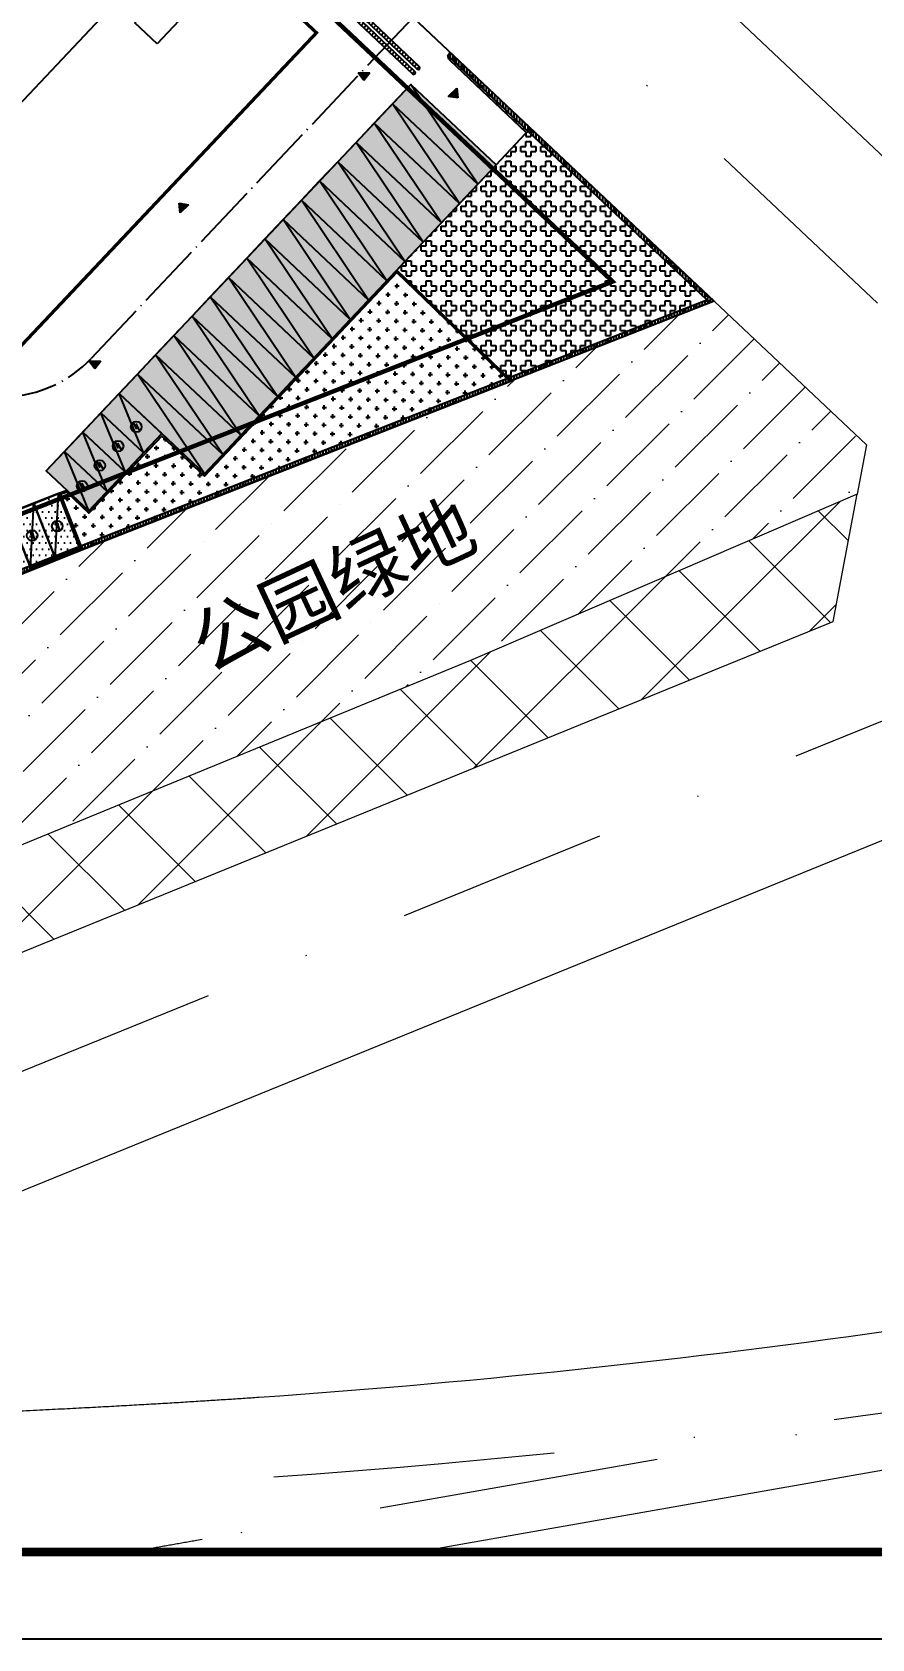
# Model space of a CAD drawing. Header units: millimetres. Extents: x 684742 to 685648, y 2544795 to 2545581.
# Drawn here: x 685404.8 to 685480.7, y 2545150.1 to 2545295.4 of the extents above; entities that cross this region are included whole.
import ezdxf

# ---------------------------------------------------------------- set-up
doc = ezdxf.new("R2010")
doc.units = ezdxf.units.MM
for name, pattern in [('DASHDOT', [25.399999999999995, 12.7, -6.349999999999997, 0, -6.349999999999997]), ('DASHED', [0.75, 0.5, -0.25]), ('DOTE', [2.4200000000000004, 2, -0.2, 0.02, -0.2])]:
    doc.linetypes.add(name, pattern=pattern)
for name, color, linetype in [('00用地界线', 1, 'Continuous'), ('1绿地填充', 116, 'Continuous'), ('A-DIM-SYMB', 3, 'Continuous'), ('a08', 252, 'Continuous'), ('cdz', 241, 'Continuous'), ('k-绿地填充', 118, 'Continuous'), ('PLAN_道路', 40, 'Continuous'), ('PLAN_附属建筑', 160, 'Continuous'), ('PUB_TITLE', 4, 'Continuous'), ('建筑', 4, 'Continuous'), ('建筑物', 4, 'Continuous'), ('车位', 8, 'Continuous'), ('道路中心线', 1, 'DOTE')]:
    doc.layers.add(name, color=color, linetype=linetype)
for name, color, linetype, lineweight in [('JT-道路中线', 7, 'DASHDOT', 5), ('JT-道路名称-BZ', 7, 'Continuous', 5), ('JT-道路红线', 7, 'Continuous', 5), ('YD-G1-TC', 90, 'Continuous', 5)]:
    doc.layers.add(name, color=color, linetype=linetype, lineweight=lineweight)
doc.layers.add('YD-E1-TC', color=141, linetype='Continuous', lineweight=5, true_color=0xb3ecff)
doc.styles.get("Standard").update_dxf_attribs({"font": ''})
doc.styles.get('Standard').set_extended_font_data('SimSun')
pattern_1 = [(358.83492, (0, 0), (0.8097252841745103, 0.7774465185261997), [0.396875, -1.190625]), (88.83492, (0.1943616296315499, -0.2024313210436276), (-0.7774465185261997, 0.8097252841745103), [0.396875, -1.190625])]
pattern_2 = [(90, (0, 0), (-1.799999999999999, 1e-16), [0.45, -1.349999999999999]), (0, (0, 0.45), (0, 1.799999999999999), [0.45, -1.349999999999999]), (90, (0.45, 0.45), (-1.799999999999999, 1e-16), [0.45, -1.349999999999999]), (0, (0.45, 0.9), (0, 1.799999999999999), [0.45, -1.349999999999999]), (270, (0.9, 0.9), (1.799999999999999, -3e-16), [0.45, -1.349999999999999]), (0, (0.9, 0.45), (0, 1.799999999999999), [0.45, -1.349999999999999]), (270, (1.349999999999999, 0.45), (1.799999999999999, -3e-16), [0.45, -1.349999999999999]), (0, (0.9, 0), (0, 1.799999999999999), [0.45, -1.349999999999999]), (270, (0.9, 0), (1.799999999999999, -3e-16), [0.45, -1.349999999999999]), (0, (0.45, -0.45), (0, 1.799999999999999), [0.45, -1.349999999999999]), (270, (0.45, 0), (1.799999999999999, -3e-16), [0.45, -1.349999999999999]), (0, (0, 0), (0, 1.799999999999999), [0.45, -1.349999999999999])]

# ---------------------------------------------------------------- blocks, each defined once
blk = doc.blocks.new('43TGTRHFD')
at = {"layer": '车位'}
blk.add_lwpolyline([(685418.3541003148, 2545245.024849435), (685420.7541003148, 2545245.024849435), (685420.7541003148, 2545239.724849435), (685418.3541003148, 2545239.724849435)], close=True, dxfattribs=at)
blk.add_lwpolyline([(685418.3541003148, 2545239.724849435), (685420.7541003148, 2545245.024849435)], dxfattribs=at)
blk = doc.blocks.new('45TGHHSAAAA')
at = {"layer": '车位'}
blk.add_lwpolyline([(685411.3296093025, 2545247.393784723), (685413.7296247493, 2545247.393781016), (685413.7296083753, 2545236.793781016), (685411.3296083754, 2545236.793781016)], close=True, dxfattribs=at)
blk.add_lwpolyline([(685411.3296083754, 2545236.793781016), (685413.7296247493, 2545247.393781016)], dxfattribs=at)
blk = doc.blocks.new('111111')
at = {"layer": 'A-DIM-SYMB'}
h = blk.add_hatch(color=256, dxfattribs=at)
h.dxf.hatch_style = 1
h.paths.add_polyline_path([(691370.3767364135, 2579484.485152308), (691370.9326405585, 2579485.216934941), (691369.8208322685, 2579485.216934941)])
for p, q in [((691369.8208322685, 2579485.216934941), (691370.9326405585, 2579485.216934941)), ((691370.3767364135, 2579484.485152308), (691369.8208322685, 2579485.216934941)), ((691370.9326405585, 2579485.216934941), (691370.3767364135, 2579484.485152308))]:
    blk.add_line(p, q, dxfattribs=at)
blk = doc.blocks.new('图框')
at = {"layer": 'PUB_TITLE', "color": 14}
blk.add_lwpolyline([(-2490.044297367334, -114030.9652820825), (123659.9557027221, -114030.9652820825), (123659.9683176279, -24930.96528208256), (-2490.044297367334, -24930.96528208256)], close=True, dxfattribs=at)
at = {"layer": 'PUB_TITLE', "color": 14, "const_width": 235.9666194733357}
blk.add_lwpolyline([(3409.121189415455, -111671.2990871668), (121298.9680815041, -111671.2990871668), (121298.9680815041, -27290.96528196335), (3409.121189415455, -27290.96528196335)], close=True, dxfattribs=at)
blk = doc.blocks.new('A$C5D0344E3')
at = {"layer": 'cdz'}
blk.add_lwpolyline([(0.103971028351225, 0.7179534337483346), (-0.1888859177706763, -0.1450643292628229), (0.1605247310362756, 0.0883605056442321), (-0.015260697924532, -0.6983710401691497), (0.3036098328884691, 0.2931523937731981), (-0.0152079709805548, 0.1212931093759835)], close=True, dxfattribs=at)
blk.add_circle((0, 0), 0.800139897205207, dxfattribs=at)
blk = doc.blocks.new('jsd')
at = {"layer": 'a08', "ltscale": 0.001}
h = blk.add_hatch(dxfattribs=at)
h.set_pattern_fill('ANSI31', color=256, scale=0.2, angle=10.52814650395861)
h.set_pattern_definition([(55.52814650395862, (1014318.670970643, 5162083.272787055), (-0.2617483766042662, 0.1797054182406063), [])])
edge = h.paths.add_edge_path()
edge.add_arc((684629.7638738528, 2546811.16536671), 0.1499999995230897, 54.47195223341406, 234.471952233414)
edge.add_line((684629.6767086406, 2546811.043292037), (684636.3032387791, 2546806.309626636))
edge.add_arc((684636.3904039908, 2546806.431701309), 0.1500000002978209, -125.5280473029456, 54.47195257480839)
edge.add_line((684636.4775692025, 2546806.553775982), (684629.8508504888, 2546811.287575811))
edge.add_line((684629.8508504888, 2546811.287575811), (684629.8510390649, 2546811.287441382))
h = blk.add_hatch(dxfattribs=at)
h.set_pattern_fill('ANSI31', color=256, scale=0.2, angle=10.52814650395861)
h.set_pattern_definition([(55.52814650395862, (1014319.018534363, 5162083.759568666), (-0.2617483766042662, 0.1797054182406063), [])])
edge = h.paths.add_edge_path()
edge.add_arc((684630.1114375731, 2546811.652148321), 0.1499999995230897, 54.47195223341406, 234.471952233414)
edge.add_line((684630.024272361, 2546811.530073649), (684636.6508024994, 2546806.796408247))
edge.add_arc((684636.737967711, 2546806.918482921), 0.1500000002978209, -125.5280473029456, 54.47195257480839)
edge.add_line((684636.8251329229, 2546807.040557594), (684630.1984142091, 2546811.774357423))
edge.add_line((684630.1984142093, 2546811.774357423), (684630.1986027855, 2546811.774222994))
for points in [[(684629.851039065, 2546811.287441381, 0.9999999999999998), (684629.6767086406, 2546811.043292037), (684636.3032387791, 2546806.309626636, 0.9999999999999996), (684636.4775692025, 2546806.553775982), (684629.8508504888, 2546811.287575811)], [(684630.1986027854, 2546811.774222994, 0.9999999999999998), (684630.024272361, 2546811.530073649), (684636.6508024994, 2546806.796408247, 0.9999999999999996), (684636.8251329229, 2546807.040557594), (684630.1984142093, 2546811.774357423)]]:
    blk.add_lwpolyline(points, format="xyb", close=True, dxfattribs=at)

msp = doc.modelspace()

# ---------------------------------------------------------------- hatches: boundary and pattern name
h = msp.add_hatch()
h.set_pattern_fill('普通砖', color=256, scale=0.1, angle=45, style=0)
h.set_pattern_definition([(90, (-0.1269067913995533, 0.1268113925357852), (-0.2500001000000001, 0), [])])
h.paths.add_polyline_path([(685373.6949587961, 2545234.072936358), (685397.5995945629, 2545244.372779421), (685465.7972362621, 2545271.185301725), (685442.4454328202, 2545293.209519455), (685442.608395862, 2545293.54942408), (685466.4557831414, 2545271.057797211), (685397.7422358751, 2545244.041712712), (685373.8397831413, 2545233.743797211), (685356.6647831413, 2545225.205797211), (685354.3927831413, 2545224.112797211), (685349.9747831413, 2545222.001797211), (685346.8580269015, 2545220.5278777), (685266.8127831413, 2545296.148797211), (685263.2447831412, 2545299.328797211), (685345.1397831412, 2545385.476797211), (685352.5035416083, 2545378.711855925), (685352.2569191857, 2545378.449568854), (685345.1483208832, 2545384.962937867), (685263.7630794973, 2545299.350281929), (685267.0548498086, 2545296.416473187), (685346.988193391, 2545220.844731465), (685349.816776948, 2545222.334063461), (685354.2371338718, 2545224.436892234), (685356.505787734, 2545225.528249239), (685373.6949587961, 2545234.072936358), (685397.5995945629, 2545244.372779421)])
h = msp.add_hatch()
h.set_pattern_fill('人字形人行道砖', color=256, scale=0.15, style=0)
h.set_pattern_definition([(0, (0, 0), (0.199995, 0.199995), [0.359991, -0.239994, 0.159996, -0.039999]), (0, (0, 0.159996), (0.199995, 0.199995), [0.359991, -0.039999, 0.159996, -0.239994]), (90, (0, 0), (-0.199995, -0.199995), [0.159996, -0.039999, 0.359991, -0.239994]), (90, (0.159996, -0.039999), (0.199995, 0.199995), [-0.239994, 0.359991, -0.039999, 0.159996])])
h.paths.add_polyline_path([(685409.1628928225, 2545248.724596058), (685407.223752102, 2545253.657114001), (685408.0082165783, 2545253.947776619), (685409.972465318, 2545252.09518946), (685416.5592800473, 2545259.079013394), (685420.4149397851, 2545255.442541576), (685437.7802637579, 2545273.8545313), (685448.0048589507, 2545263.995103705), (685447.8513482828, 2545263.934753435), (685437.7853217082, 2545273.641275632), (685420.4211431321, 2545255.230500341), (685416.5654833941, 2545258.866972158), (685409.9786685891, 2545251.883148145), (685407.97302897, 2545253.774773237), (685407.419326812, 2545253.569613509), (685409.3024923869, 2545248.779477399)])
at = {"layer": '1绿地填充', "linetype": 'Continuous'}
h = msp.add_hatch(dxfattribs=at)
h.set_pattern_fill('CROSS', color=256, scale=0.5, angle=-1.165079999999999)
h.set_pattern_definition(pattern_1)
edge = h.paths.add_edge_path()
edge.add_line((685449.882119613, 2545286.685437174), (685449.5051987445, 2545286.286513573))
edge.add_line((685449.5051987445, 2545286.286513573), (685442.6008697597, 2545292.812270488))
edge.add_arc((685442.9442531836, 2545293.175709375), 0.5000000000730586, 136.6753279006203, 226.6252813857583, ccw=False)
edge.add_line((685442.5805144986, 2545293.518775213), (685442.6096127207, 2545293.549626868))
edge.add_line((685442.6096127207, 2545293.549626868), (685449.882119613, 2545286.685437174))
h = msp.add_hatch(dxfattribs=at)
h.set_pattern_fill('十字花纹', color=256, scale=0.3)
h.set_pattern_definition(pattern_2)
h.paths.add_polyline_path([(685446.7622061131, 2545283.377845152), (685421.238288648, 2545256.31551641), (685420.414936472, 2545255.442538063), (685416.5592800471, 2545259.079013394), (685409.9724626387, 2545252.095186619), (685406.1167563949, 2545255.73170639), (685439.0509499937, 2545290.650739758)])
h = msp.add_hatch(dxfattribs=at)
h.set_pattern_fill('十字花纹', color=256, scale=0.3)
h.set_pattern_definition(pattern_2)
h.paths.add_polyline_path([(685446.7622094268, 2545283.377848665), (685449.8838732973, 2545286.687665583), (685466.4512421988, 2545271.063526758), (685448.1391714519, 2545263.865588124), (685437.7802637578, 2545273.8545313)])
h = msp.add_hatch(dxfattribs=at)
h.set_pattern_fill('CROSS', color=256, scale=0.5, angle=-1.165079999999999)
h.set_pattern_definition(pattern_1)
h.paths.add_polyline_path([(685409.2285878244, 2545248.557612174), (685448.1459449267, 2545263.859056561), (685437.7802637579, 2545273.8545313), (685420.4149397851, 2545255.442541576), (685416.5592800471, 2545259.079013394), (685409.9724590447, 2545252.095195376), (685408.0082165783, 2545253.947776619), (685407.2237521226, 2545253.657114009)])
h = msp.add_hatch(dxfattribs=at)
h.set_pattern_fill('松散材料', color=256, scale=0.3)
h.set_pattern_definition([(0, (-0.7445310130715371, -0.2927004839293659), (0.28125, 0.5625), [0, -0.5625])])
h.paths.add_polyline_path([(685407.223752102, 2545253.657114001), (685391.5886008829, 2545247.510403792), (685393.6367271406, 2545242.300663514), (685409.2283503712, 2545248.558322968)])
at = {"layer": 'YD-E1-TC'}
h = msp.add_hatch(dxfattribs=at)
h.set_pattern_fill('ANSI37', color=256, scale=2)
h.set_pattern_definition([(45, (0, 0), (-4.490128060534576, 4.490128060534576), []), (135, (0, 0), (-4.490128060534576, -4.490128060534575), [])])
edge = h.paths.add_edge_path()
edge.add_line((685477.2303777197, 2545242.095246899), (685479.3843615921, 2545253.608823997))
edge.add_line((685479.3843615921, 2545253.608823997), (685444.4353166582, 2545238.558977687))
edge.add_line((685444.4353166582, 2545238.558977687), (685287.9397671057, 2545174.24109006))
edge.add_ellipse((685388.3344133958, 2544161.954569986), major_axis=(-1017.252713797064, 0), ratio=1, start_angle=273.80195916065935, end_angle=275.6638516892671, ccw=False)
edge.add_line((685320.8824011327, 2545176.968515589), (685331.969864867, 2545181.525336844))
edge.add_ellipse((685365.4393295083, 2545131.72779734), major_axis=(-60.00000003344412, 0), ratio=1, start_angle=292.178989717392, end_angle=303.9054743543675, ccw=False)
edge.add_line((685342.7892547377, 2545187.288341946), (685477.2303777197, 2545242.095246899))
at = {"layer": 'YD-G1-TC'}
h = msp.add_hatch(dxfattribs=at)
h.set_pattern_fill('ANSI36', color=251, scale=2)
h.set_pattern_definition([(45, (0, 0), (1.683798022700467, 6.173926083235043), [7.9375, -1.587499999999999, 0, -1.587499999999999])])
h.paths.add_polyline_path([(685247.2536426418, 2545183.537088749), (685247.253642642, 2545159.309405814), (685247.4913470681, 2545159.341976086), (685248.082721814, 2545159.42279972), (685248.6628151902, 2545159.501874813), (685249.2429372495, 2545159.580739198), (685249.8230879159, 2545159.659392864), (685250.4032671127, 2545159.737835802), (685250.8989516969, 2545159.804679229), (685251.3946584247, 2545159.871358243), (685251.8903872411, 2545159.937872837), (685252.3861380921, 2545160.004223002), (685252.9131992582, 2545160.074577149), (685253.4402866947, 2545160.144734207), (685253.9674003285, 2545160.214694165), (685254.4945400856, 2545160.284457013), (685254.9654413431, 2545160.346603222), (685256.1082183737, 2545160.497009518), (685257.8362518139, 2545160.722054625), (685259.3303880843, 2545160.914609621), (685260.5843776981, 2545161.074849033), (685261.7929039682, 2545161.228014497), (685262.9970437023, 2545161.379343628), (685264.236299969, 2545161.533721396), (685265.1514743032, 2545161.646623329), (685265.6795357176, 2545161.711501444), (685266.8232090919, 2545161.851435962), (685268.1554975972, 2545162.012202276), (685271.550931522, 2545162.414287653), (685274.8862605965, 2545162.797986753), (685278.2228501057, 2545163.17056658), (685281.5606628652, 2545163.532022982), (685284.8996621048, 2545163.882351973), (685288.2398101212, 2545164.221549608), (685291.5810704008, 2545164.549612161), (685294.923405513, 2545164.866535986), (685298.2667784797, 2545165.172317534), (685301.6111522252, 2545165.466953456), (685304.9564892136, 2545165.750440392), (685308.3027528175, 2545166.022775307), (685311.6499052257, 2545166.283955097), (685314.9963735257, 2545166.533862137), (685315.0212456431, 2545166.535677626), (685315.0461178055, 2545166.537492499), (685315.0709900126, 2545166.539306756), (685315.0958622647, 2545166.541120398), (685315.1207345618, 2545166.542933423), (685315.1456069037, 2545166.544745833), (685315.1704792907, 2545166.546557627), (685315.1953517222, 2545166.548368805), (685315.2202241987, 2545166.550179367), (685315.24509672, 2545166.551989314), (685315.269969286, 2545166.553798645), (685315.2948418969, 2545166.55560736), (685315.3197145527, 2545166.557415459), (685315.344587253, 2545166.559222942), (685315.3694599981, 2545166.561029809), (685315.3943327881, 2545166.562836061), (685315.4192056226, 2545166.564641696), (685315.4440785019, 2545166.566446717), (685315.4689514257, 2545166.568251121), (685315.4938243945, 2545166.570054909), (685315.5186974078, 2545166.571858082), (685315.5435704658, 2545166.573660639), (685315.5684435683, 2545166.575462579), (685315.5933167156, 2545166.577263904), (685315.6181899073, 2545166.579064614), (685315.6430631436, 2545166.580864707), (685315.6679364245, 2545166.582664185), (685315.6928097501, 2545166.584463046), (685315.7176831199, 2545166.586261293), (685315.7425565344, 2545166.588058922), (685315.7674299933, 2545166.589855937), (685315.7923034969, 2545166.591652336), (685315.8171770449, 2545166.593448118), (685315.8420506371, 2545166.595243284), (685315.8669242741, 2545166.597037836), (685315.8917979553, 2545166.59883177), (685315.9166716809, 2545166.60062509), (685315.941545451, 2545166.602417793), (685315.9664192654, 2545166.604209881), (685315.9912931243, 2545166.606001353), (685316.0161670273, 2545166.607792208), (685316.0410409748, 2545166.609582448), (685316.0659149665, 2545166.611372073), (685316.0907890026, 2545166.613161081), (685316.1156630832, 2545166.614949473), (685316.1405372076, 2545166.61673725), (685316.1654113765, 2545166.61852441), (685316.1902855895, 2545166.620310955), (685316.215159847, 2545166.622096885), (685316.2400341486, 2545166.623882198), (685316.2649084943, 2545166.625666895), (685316.2897828844, 2545166.627450977), (685316.3146573185, 2545166.629234442), (685316.3395317968, 2545166.631017292), (685316.3644063191, 2545166.632799526), (685316.3892808855, 2545166.634581144), (685316.4141554962, 2545166.636362146), (685316.4390301509, 2545166.638142532), (685316.4639048498, 2545166.639922303), (685316.4887795926, 2545166.641701457), (685316.5136543793, 2545166.643479996), (685316.5385292101, 2545166.645257919), (685316.5634040853, 2545166.647035226), (685316.5882790041, 2545166.648811917), (685318.0799278113, 2545168.566460109), (685318.2635213366, 2545168.801280142), (685318.4482791481, 2545169.035185211), (685318.6341966861, 2545169.268169544), (685318.8212693621, 2545169.500227391), (685319.0094925592, 2545169.731353024), (685319.1988616321, 2545169.961540739), (685319.3893719076, 2545170.190784857), (685319.5810186836, 2545170.419079718), (685319.7737972301, 2545170.646419688), (685319.9677027898, 2545170.872799158), (685320.1627305769, 2545171.098212539), (685320.3588757785, 2545171.322654269), (685320.5561335532, 2545171.546118809), (685320.7544990333, 2545171.768600643), (685320.953967323, 2545171.990094281), (685321.1545334994, 2545172.210594257), (685321.3561926126, 2545172.430095127), (685321.5589396858, 2545172.648591477), (685321.7627697152, 2545172.866077912), (685321.9676776702, 2545173.082549065), (685322.1736584939, 2545173.297999594), (685322.380707103, 2545173.512424182), (685322.5888183868, 2545173.725817536), (685322.7979872101, 2545173.938174391), (685323.00820841, 2545174.149489505), (685323.2194767985, 2545174.359757663), (685323.4317871617, 2545174.568973675), (685323.64513426, 2545174.77713238), (685323.8595128272, 2545174.984228637), (685324.0749175736, 2545175.190257338), (685324.2913431822, 2545175.395213397), (685324.5087843122, 2545175.599091756), (685324.7272355969, 2545175.801887384), (685324.9466916452, 2545176.003595274), (685325.167147041, 2545176.20421045), (685325.3885963431, 2545176.40372796), (685325.6110340867, 2545176.60214288), (685325.8344547818, 2545176.799450314), (685326.0588529147, 2545176.995645391), (685326.2842229471, 2545177.190723269), (685326.510559317, 2545177.384679135), (685326.7378564384, 2545177.577508201), (685326.9661087018, 2545177.76920571), (685327.1953104737, 2545177.959766928), (685327.4254560979, 2545178.149187154), (685327.6565398942, 2545178.337461712), (685327.8885561596, 2545178.524585956), (685328.1214991681, 2545178.710555269), (685328.3553631702, 2545178.895365059), (685328.5901423951, 2545179.079010767), (685328.8258310477, 2545179.261487859), (685329.0624233115, 2545179.442791833), (685329.2999133477, 2545179.622918214), (685329.538295295, 2545179.801862555), (685329.7775632701, 2545179.979620443), (685330.017711368, 2545180.156187488), (685330.2587336618, 2545180.331559333), (685330.5006242034, 2545180.505731651), (685330.7433770224, 2545180.678700142), (685330.9869861288, 2545180.850460538), (685331.2314455094, 2545181.0210086), (685331.4767491315, 2545181.190340119), (685331.7228909407, 2545181.358450916), (685331.9698648626, 2545181.525336841), (685320.8824011337, 2545176.968515589), (685317.5843581805, 2545176.743963612), (685314.2870620287, 2545176.508695443), (685310.9905479882, 2545176.2627136), (685307.6948506958, 2545176.006020678), (685304.4000050758, 2545175.738619383), (685301.1060456684, 2545175.460512543), (685297.813007576, 2545175.171703079), (685294.5209249218, 2545174.872194027), (685291.2298333265, 2545174.561988602), (685287.9397671036, 2545174.241090059), (685444.435316664, 2545238.558977678), (685479.3843615919, 2545253.608823995), (685480.2168643033, 2545258.058757106), (685466.4569730985, 2545271.058122301), (685397.7456010191, 2545244.042841058), (685373.840796054, 2545233.743811558), (685356.6657443001, 2545225.205150787), (685354.3940245002, 2545224.112471121), (685349.9760309826, 2545222.000840272), (685345.587513224, 2545219.927156058), (685341.2818550378, 2545217.927454463), (685337.112390902, 2545216.037719527), (685333.1099565775, 2545214.281138324), (685329.2193609729, 2545212.631644308), (685325.3646735959, 2545211.051243971), (685321.4702607756, 2545209.502105604), (685317.4606751545, 2545207.946489139), (685313.2607256516, 2545206.3467525), (685308.7954728012, 2545204.665334606), (685277.0181951314, 2545192.757298958), (685272.0702477501, 2545190.90484809), (685267.6288376092, 2545189.243969846), (685263.8472650095, 2545187.832615591), (685260.8825568428, 2545186.732653712)])

# ---------------------------------------------------------------- linework, layer by layer
at = {"color": 1, "linetype": 'DOTE', "ltscale": 3, "const_width": 0.15}
msp.add_lwpolyline([(685466.457, 2545271.058), (685345.141, 2545385.477), (685263.2459999999, 2545299.329), (685266.814, 2545296.149), (685346.8580000001, 2545220.528), (685349.976, 2545222.002), (685354.3940000001, 2545224.113), (685356.666, 2545225.206), (685373.841, 2545233.744), (685397.746, 2545244.044)], close=True, dxfattribs=at)
for points in [[(685352.2599665147, 2545378.446768819), (685345.1574687749, 2545384.972893681), (685263.7630794973, 2545299.350281929), (685267.0574541003, 2545296.414152098), (685346.9260268352, 2545220.95888576), (685354.2386677756, 2545224.437630156), (685356.5078605325, 2545225.529279664), (685373.689561177, 2545234.070610675), (685397.6089041111, 2545244.376790646), (685465.7972362621, 2545271.185301725), (685442.3626346017, 2545293.287610468)], [(685267.0548498086, 2545296.416473187), (685346.988193391, 2545220.844731465), (685349.816776948, 2545222.334063461), (685354.2371338718, 2545224.436892234), (685356.505787734, 2545225.528249239), (685373.6949587961, 2545234.072936358), (685397.5995945629, 2545244.372779421), (685373.6949587961, 2545234.072936358), (685397.5995945629, 2545244.372779421), (685465.7972362621, 2545271.185301725), (685442.4454328202, 2545293.209519455), (685442.608395862, 2545293.54942408), (685466.4557831414, 2545271.057797211), (685397.7422358751, 2545244.041712712), (685373.8397831413, 2545233.743797211), (685356.6647831413, 2545225.205797211), (685354.3927831413, 2545224.112797211), (685349.9747831413, 2545222.001797211), (685346.8580269015, 2545220.5278777), (685266.8127831413, 2545296.148797211)], [(685411.05692133, 2545260.969528813), (685412.7036256826, 2545262.715485506), (685416.5592800471, 2545259.079013394), (685414.9125756946, 2545257.333056701), (685411.05692133, 2545260.969528813)], [(685409.410216978, 2545259.223572119), (685411.0569213307, 2545260.969528812), (685414.9125756952, 2545257.333056701), (685413.2658713426, 2545255.587100007), (685409.410216978, 2545259.223572119)], [(685407.763512626, 2545257.477615425), (685409.4102169786, 2545259.223572118), (685413.2658713431, 2545255.587100007), (685411.6191669906, 2545253.841143313), (685407.763512626, 2545257.477615425)], [(685406.1168082738, 2545255.731658731), (685407.7635126263, 2545257.477615424), (685411.6191669907, 2545253.841143313), (685409.9724626383, 2545252.095186619), (685406.1168082738, 2545255.731658731)]]:
    msp.add_lwpolyline(points)
for points in [[(685446.7622061131, 2545283.377845152), (685445.1155017604, 2545281.631888459), (685437.4042541785, 2545288.904797521), (685439.0509499937, 2545290.650739758)], [(685446.7622094268, 2545283.377848665), (685449.8838732973, 2545286.687665583), (685466.4512421988, 2545271.063526758), (685448.1391714519, 2545263.865588124), (685437.7802637578, 2545273.8545313)], [(685409.1628928225, 2545248.724596058), (685407.223752102, 2545253.657114001), (685408.0082165783, 2545253.947776619), (685409.972465318, 2545252.09518946), (685416.5592800473, 2545259.079013394), (685420.4149397851, 2545255.442541576), (685437.7802637579, 2545273.8545313), (685448.0048589507, 2545263.995103705), (685447.8513482828, 2545263.934753435), (685437.7853217082, 2545273.641275632), (685420.4211431321, 2545255.230500341), (685416.5654833941, 2545258.866972158), (685409.9786685891, 2545251.883148145), (685407.97302897, 2545253.774773237), (685407.419326812, 2545253.569613509), (685409.3024923869, 2545248.779477399)], [(685404.990159071, 2545252.779012542), (685402.7565660399, 2545251.900911083), (685404.6957067604, 2545246.96839314), (685406.9292997916, 2545247.846494599), (685404.990159071, 2545252.779012542)], [(685407.223752102, 2545253.657114001), (685404.9901590707, 2545252.779012542), (685406.9292997913, 2545247.8464946), (685409.1628928225, 2545248.724596058), (685407.223752102, 2545253.657114001)]]:
    msp.add_lwpolyline(points, close=True)
at = {"layer": '00用地界线', "color": 6, "linetype": 'DASHED', "ltscale": 5, "const_width": 0.4}
msp.add_lwpolyline([(685457.2932411178, 2545272.82777813), (685345.3334696215, 2545378.422465514), (685270.4210884607, 2545299.619708176), (685347.8089279587, 2545226.508096928), (685347.8296945231, 2545226.517914092), (685352.2323768849, 2545228.621595049), (685354.4692448744, 2545229.697693953), (685371.7373093847, 2545238.281957988), (685395.8415168007, 2545248.667790926)], close=True, dxfattribs=at)
at = {"layer": '1绿地填充', "linetype": 'Continuous'}
msp.add_lwpolyline([(685449.882119613, 2545286.685437174), (685449.5051987445, 2545286.286513573), (685442.6008697597, 2545292.812270488, -0.4139577502054301), (685442.5805144986, 2545293.518775213), (685442.6096127207, 2545293.549626868)], format="xyb", close=True, dxfattribs=at)
msp.add_lwpolyline([(685409.2285878244, 2545248.557612174), (685448.1459449267, 2545263.859056561), (685437.7802637579, 2545273.8545313), (685420.4149397851, 2545255.442541576), (685416.5592800471, 2545259.079013394), (685409.9724590447, 2545252.095195376), (685408.0082165783, 2545253.947776619), (685407.2237521226, 2545253.657114009)], close=True, dxfattribs=at)
msp.add_lwpolyline([(685407.2626012142, 2545253.15722054), (685406.6690016217, 2545252.92383472)], dxfattribs=at)
at = {"layer": 'JT-道路中线', "color": 1, "ltscale": 1.5, "flags": 128}
msp.add_lwpolyline([(685508.9789947759, 2545244.643206538), (685302.9764869304, 2545439.259703919)], dxfattribs=at)
msp.add_lwpolyline([(685561.5640200254, 2545267.520142719), (685494.8571642712, 2545238.499552262, -0.0058133007085837), (685493.5714577992, 2545237.95789878), (685346.5642671955, 2545178.028251183, 0.1314009670560564), (685325.9731614254, 2545162.426682987), (685322.5235922207, 2545157.991952696)], format="xyb", dxfattribs=at)
at = {"layer": 'JT-道路中线', "color": 1, "ltscale": 2, "flags": 128}
msp.add_lwpolyline([(685561.5640200254, 2545184.020189565), (685420.1974774196, 2545159.104759177)], dxfattribs=at)
for points in [[(685426.6927385059, 2545164.77562367, 0.01903815), (685487.2368992872, 2545171.350993857)], [(685420.1974774196, 2545159.104759177), (685419.7050658513, 2545159.017971365, 7.273e-05), (685417.538500425, 2545158.635847142, 0.00017273), (685415.3721228783, 2545158.252659376, 0.0001848082661837), (685413.9043205032, 2545157.991952696, 0.0001848082661837)]]:
    msp.add_lwpolyline(points, format="xyb", dxfattribs=at)
at = {"layer": 'JT-道路红线'}
for points in [[(685561.5640200252, 2545191.378431659, -1.22368550793e-05), (685525.5532505976, 2545185.035750697, -0.0001088083820815)], [(685561.5640200254, 2545256.614797517), (685498.8464611426, 2545229.32973708, -0.0058133007094411), (685497.346470257, 2545228.697808016), (685350.3392796547, 2545168.76816042, 0.117382909248153), (685335.2699054834, 2545157.991952696)], [(685486.1803405476, 2545178.523612068, -0.0193133244528809), (685425.3147201703, 2545171.947207758, -0.0002170092033792), (685424.6233208952, 2545171.899721638, -0.0004340240005652), (685423.2098115983, 2545171.804493787, -0.0004340272674432), (685421.7522132625, 2545171.708837789, -0.0004340272487049), (685420.2462056021, 2545171.612630908, -0.0004340269862446), (685418.6866960069, 2545171.515724986, -0.0004340268501203), (685417.0676286756, 2545171.417940301, -0.0004340267124282), (685415.3817085162, 2545171.319056095, -0.0004340266696326), (685413.6200140992, 2545171.218797184, -0.0004340265340593), (685411.7714397567, 2545171.116814525, -0.0004340264222989), (685409.821864492, 2545171.012656054, -0.0004340260393445), (685407.7528638747, 2545170.905721161, -0.0004340256601673), (685405.5396141578, 2545170.795186095, -0.0004340260464823), (685403.1472615566, 2545170.679873745, -0.0004340244929288)]]:
    msp.add_lwpolyline(points, format="xyb", dxfattribs=at)
for points in [[(685561.5640200253, 2545278.425487921), (685524.8003703128, 2545262.431587296), (685500.1419979794, 2545266.748633507), (685438.186062167, 2545325.280189)], [(685501.4574924116, 2545168.857224875), (685439.8095120614, 2545157.991952696)]]:
    msp.add_lwpolyline(points, dxfattribs=at)
at = {"layer": 'k-绿地填充', "color": 81, "flags": 128}
for points in [[(685446.7622061128, 2545283.377845152), (685420.4149397851, 2545255.442541576), (685420.4149397851, 2545255.442541576), (685416.5592800471, 2545259.079013394), (685409.9724590447, 2545252.095195376), (685406.1167563949, 2545255.73170639), (685439.0509086191, 2545290.650801288)], [(685407.2237521046, 2545253.657114054), (685391.5886008802, 2545247.510403794), (685393.6460050151, 2545242.277063727), (685409.2284792267, 2545248.557888398), (685407.2237521046, 2545253.657114054)]]:
    msp.add_lwpolyline(points, close=True, dxfattribs=at)
at = {"layer": 'PLAN_附属建筑', "linetype": 'Continuous'}
for points in [[(685392.1019580252, 2545276.579866923), (685419.547030569, 2545305.679145141), (685430.531259205, 2545295.317836223), (685403.0869355529, 2545266.219352036)], [(685416.1297407093, 2545294.331364301), (685414.1291653313, 2545296.218213038), (685415.8444823655, 2545298.036917927), (685414.3531443566, 2545299.443477894), (685414.2502253356, 2545299.334355602), (685413.8864843576, 2545299.677419009), (685414.7098365331, 2545300.550397355), (685418.5654908973, 2545296.913925242)]]:
    msp.add_lwpolyline(points, close=True, dxfattribs=at)
at = {"layer": 'YD-E1-TC'}
msp.add_lwpolyline([(685477.2303777197, 2545242.095246899), (685479.3843615921, 2545253.608823997), (685444.4353166582, 2545238.558977687), (685287.9397671057, 2545174.24109006, -0.0081242174416898), (685320.8824011327, 2545176.968515589), (685331.969864867, 2545181.525336844, -0.0512111397961432), (685342.7892547377, 2545187.288341946)], format="xyb", close=True, dxfattribs=at)
at = {"layer": 'YD-G1-TC'}
msp.add_lwpolyline([(685313.2607256516, 2545206.3467525), (685317.4606751545, 2545207.946489139), (685321.4702607756, 2545209.502105604), (685325.3646735959, 2545211.051243971), (685329.2193609729, 2545212.631644308), (685333.1099565775, 2545214.281138324), (685337.112390902, 2545216.037719527), (685341.2818550378, 2545217.927454463), (685345.587513224, 2545219.927156058), (685346.8592437602, 2545220.528080489), (685349.9760309826, 2545222.000840272), (685354.3940245002, 2545224.112471121), (685356.6657443001, 2545225.205150787), (685373.840796054, 2545233.743811558), (685397.7456010191, 2545244.042841058), (685466.4569730985, 2545271.058122301), (685480.2168643033, 2545258.058757106), (685479.3843615919, 2545253.608823995), (685444.435316664, 2545238.558977678), (685287.9397671036, 2545174.241090059)], dxfattribs=at)
at = {"layer": '建筑', "const_width": 0.3}
msp.add_lwpolyline([(685351.9639569056, 2545369.420326132), (685430.5320080989, 2545295.318630256), (685403.0869355527, 2545266.219352036), (685324.518884359, 2545340.321047912)], close=True, dxfattribs=at)
at = {"layer": '建筑物'}
msp.add_lwpolyline([(685324.5188844216, 2545340.321047854), (685392.1019580252, 2545276.579866923), (685419.5470305698, 2545305.679145142), (685351.963956968, 2545369.420326074), (685324.5188844216, 2545340.321047854)], dxfattribs=at)
at = {"layer": '道路中心线', "linetype": 'DOTE', "ltscale": 3}
msp.add_lwpolyline([(685439.2554472422, 2545296.712318912), (685410.1718829072, 2545265.875642388, -0.4142142696061462), (685394.6221682216, 2545265.420716506), (685323.3659761271, 2545332.626210296, -0.4142195416160267), (685322.9110835748, 2545348.175921609), (685344.700174445, 2545371.277845597, -0.2316621485385818), (685353.7561348844, 2545374.67978264, 0.0915341129407631), (685357.7350616024, 2545375.025277158)], format="xyb", dxfattribs=at)

# ---------------------------------------------------------------- block references
at = {"xscale": 0.003333333, "yscale": 0.003333333, "zscale": 0.003333333}
msp.add_blockref('图框', (685235.8899064802, 2545530.229579096), dxfattribs=at)
for name, p, rotation in [('45TGHHSAAAA', (2066779.863873608, 300302.0462100788), 46.67571078562544), ('45TGHHSAAAA', (2066778.217169255, 300300.3002533855), 46.67571078562544), ('45TGHHSAAAA', (2066776.570464902, 300298.5542966922), 46.67571078562544), ('45TGHHSAAAA', (2066774.923760549, 300296.8083399989), 46.67571078562544), ('45TGHHSAAAA', (2066773.277056197, 300295.0623833056), 46.67571078562544), ('45TGHHSAAAA', (2066771.630351844, 300293.3164266123), 46.67571078562544), ('45TGHHSAAAA', (2066769.983647491, 300291.570469919), 46.67571078562544), ('45TGHHSAAAA', (2066768.336943141, 300289.8245132285), 46.67571078562544), ('45TGHHSAAAA', (2066766.690238788, 300288.0785565347), 46.67571078562544), ('45TGHHSAAAA', (2066765.043534435, 300286.3325998414), 46.67571078562544), ('45TGHHSAAAA', (2066763.396830083, 300284.58664315), 46.67571078562544), ('45TGHHSAAAA', (2066761.750125731, 300282.8406864562), 46.67571078562544), ('45TGHHSAAAA', (2066760.103421378, 300281.0947297628), 46.67571078562544), ('45TGHHSAAAA', (2066758.456717025, 300279.3487730695), 46.67571078562544), ('45TGHHSAAAA', (2066756.810012672, 300277.6028163762), 46.67571078562544), ('45TGHHSAAAA', (2066755.163308319, 300275.8568596829), 46.67571078562544), ('43TGTRHFD', (2066746.973792316, 300270.6262487845), 46.67571079169093), ('43TGTRHFD', (2066745.327087964, 300268.8802920907), 46.67571079169093), ('43TGTRHFD', (2066743.680383612, 300267.1343353969), 46.67571079169093), ('43TGTRHFD', (2066742.03367926, 300265.3883787032), 46.67571079169093), ('43TGTRHFD', (978751.802052414, -74293.26842091628), 21.46147902869366), ('43TGTRHFD', (978754.0356454453, -74292.39031945751), 21.46147902869366)]:
    msp.add_blockref(name, p, dxfattribs=dict(rotation=rotation))
at = {"layer": 'a08', "rotation": 172.1129719710912}
msp.add_blockref('jsd', (1713067.442489304, 4974066.794999859), dxfattribs=at)
at = {"layer": 'cdz'}
for p, xscale, yscale, zscale, rotation in [((685414.2512237807, 2545259.691362676), 0.6, 0.6, 0.6, 44.59948511788682), ((685412.6045194288, 2545257.945405982), 0.6, 0.6, 0.6, 44.59948511788682), ((685410.9578150768, 2545256.199449288), 0.6, 0.6, 0.6, 44.59948511788682), ((685409.3620753367, 2545254.329309885), 0.6, 0.6, 0.6, 44.59948511788682), ((685407.1110983426, 2545250.716216354), 0.6000000000000001, 0.6000000000000001, 0.6000000000000001, 31.52567980092442), ((685404.8429329154, 2545249.873702842), 0.6000000000000001, 0.6000000000000001, 0.6000000000000001, 31.52567980092442)]:
    msp.add_blockref('A$C5D0344E3', p, dxfattribs=dict(at, xscale=xscale, yscale=yscale, zscale=zscale, rotation=rotation))
at = {"layer": 'PLAN_道路', "linetype": 'Continuous', "xscale": 0.9599999999999999, "yscale": 0.9599999999999999, "zscale": 0.9599999999999999}
for p in [(21719.26273604412, 68985.88640958814), (21694.95844787441, 68959.82277836278)]:
    msp.add_blockref('111111', p, dxfattribs=at)
for p, rotation in [((1910619.467095662, 293279.5033225771), 43.55195167222557), ((-539758.0437038373, 4797289.836262173), 223.5519516722256)]:
    msp.add_blockref('111111', p, dxfattribs=dict(at, rotation=rotation))

# ---------------------------------------------------------------- texts
at = {"layer": 'JT-道路名称-BZ', "linetype": 'Continuous'}
msp.add_text('公园绿地', height=5, rotation=25, dxfattribs=at).set_placement((685420.7063817708, 2545237.349880467))

doc.saveas('drawing.dxf')
